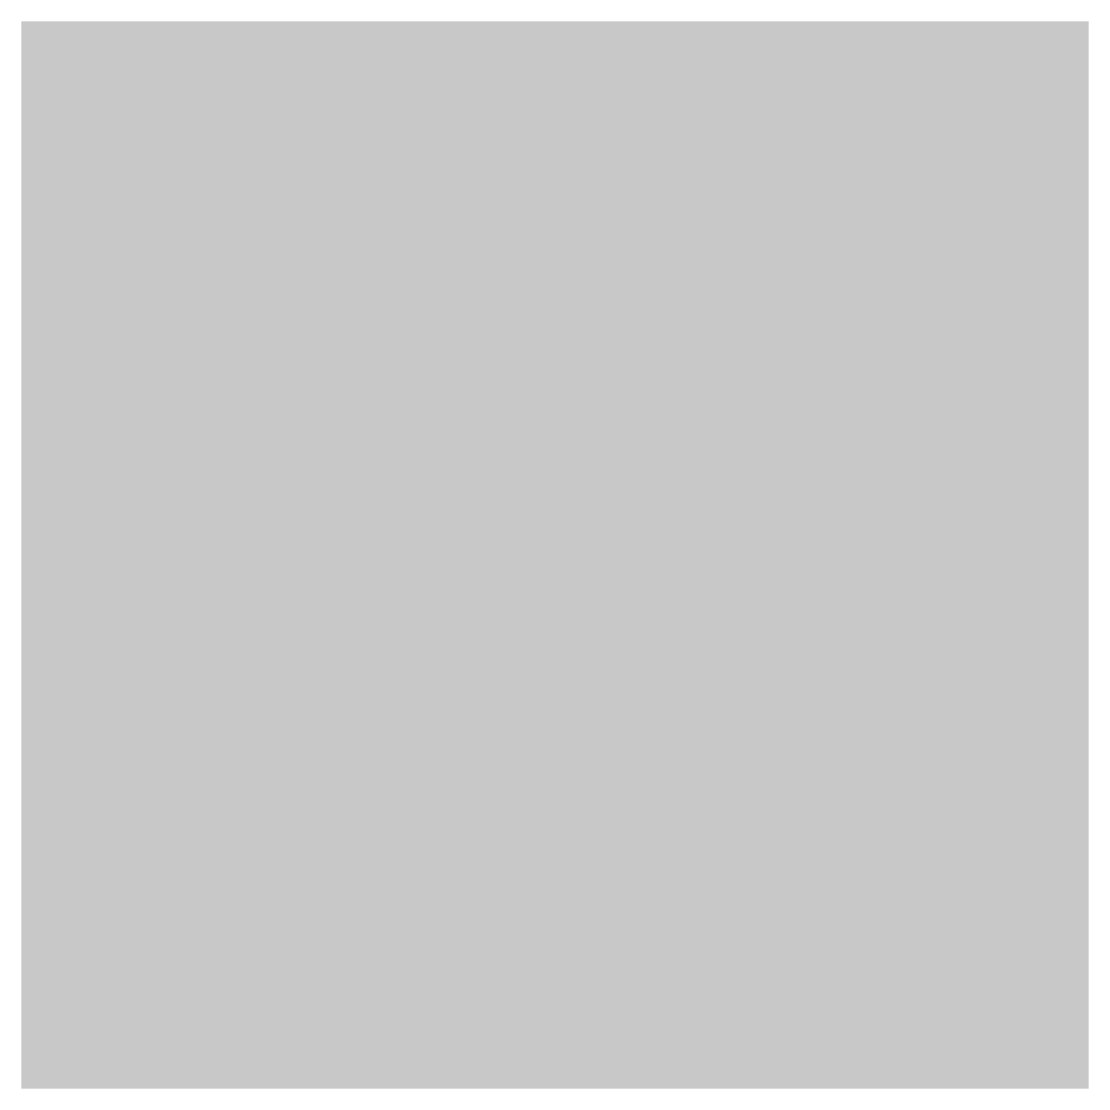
# Model space of a CAD drawing. Extents: x 0 to 10, y 0 to 10.
import ezdxf

# ---------------------------------------------------------------- set-up
doc = ezdxf.new("R2010")
doc.units = 0
doc.layers.get('0').update_dxf_attribs({"linetype": 'CONTINUOUS'})

msp = doc.modelspace()

# ---------------------------------------------------------------- linework, layer by layer
msp.add_solid([(0, 0), (10, 0), (0, 10), (10, 10)])

doc.saveas('drawing.dxf')
